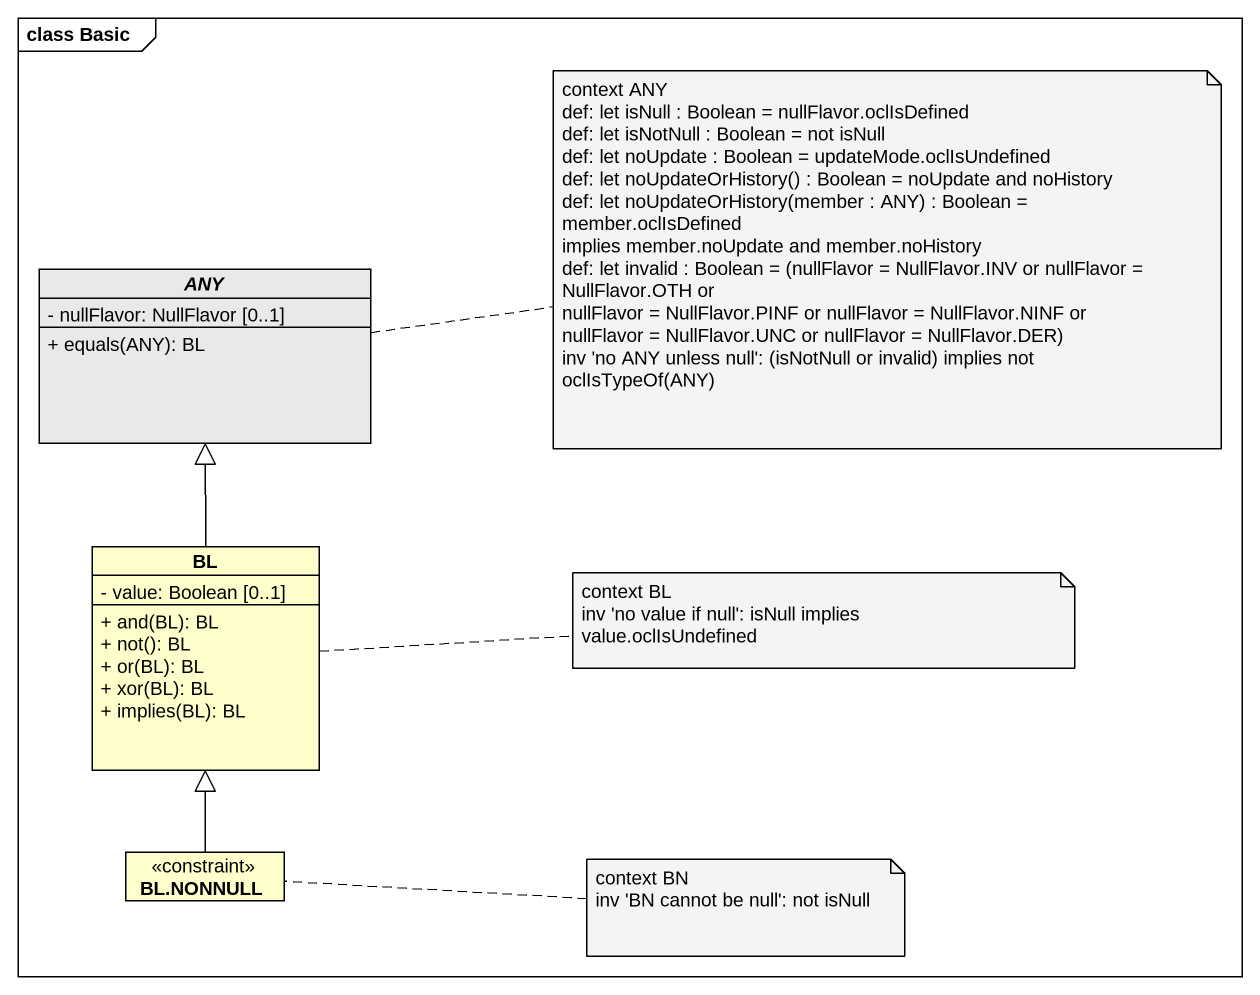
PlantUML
@startuml
mainframe class Basic
hide circle
hide empty members
skinparam classAttributeIconSize 0
abstract class ANY #E9E9E9 {
  - nullFlavor: NullFlavor [0..1]
  + equals(ANY): BL
}
class BL {
  - value: Boolean [0..1]
  + and(BL): BL
  + not(): BL
  + or(BL): BL
  + xor(BL): BL
  + implies(BL): BL
}
class "BL.NONNULL" as BL_NONNULL <<constraint>>
BL -up-|> ANY
BL_NONNULL -up-|> BL
note right of ANY
  context ANY
  def: let isNull : Boolean = nullFlavor.oclIsDefined
  def: let isNotNull : Boolean = not isNull
  def: let noUpdate : Boolean = updateMode.oclIsUndefined
  def: let noUpdateOrHistory() : Boolean = noUpdate and noHistory
  def: let noUpdateOrHistory(member : ANY) : Boolean = member.oclIsDefined
  implies member.noUpdate and member.noHistory
  def: let invalid : Boolean = (nullFlavor = NullFlavor.INV or nullFlavor = NullFlavor.OTH or
  nullFlavor = NullFlavor.PINF or nullFlavor = NullFlavor.NINF or
  nullFlavor = NullFlavor.UNC or nullFlavor = NullFlavor.DER)
  inv 'no ANY unless null': (isNotNull or invalid) implies not oclIsTypeOf(ANY)
end note
note right of BL
  context BL
  inv 'no value if null': isNull implies value.oclIsUndefined
end note
note right of BL_NONNULL
  context BN
  inv 'BN cannot be null': not isNull
end note
@enduml
